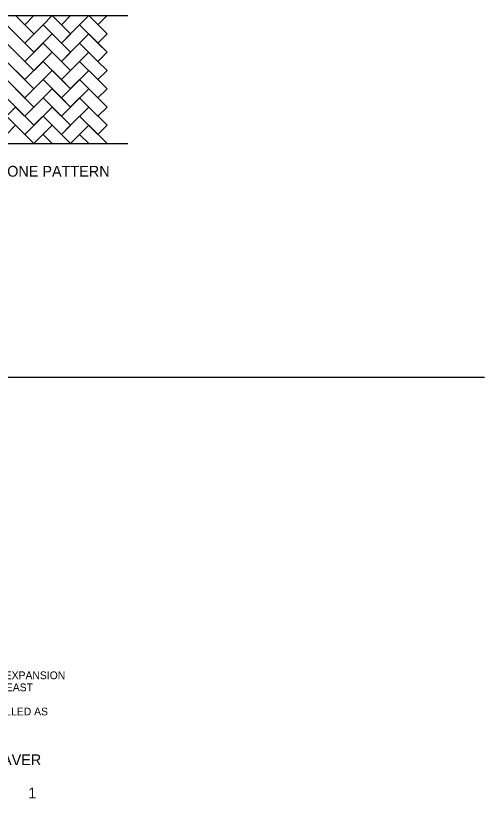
# Model space of a CAD drawing. Extents: x 1 to 16.5, y 0.6 to 9.7.
# Drawn here: x 11.06 to 16.5, y 0.61 to 9.7 of the extents above; entities that cross this region are included whole.
import ezdxf

# ---------------------------------------------------------------- set-up
doc = ezdxf.new("R2010")
doc.units = 0
for name, color, linetype in [('SD_P_Dimension Text', 7, 'Continuous'), ('SD_P_Frame', 7, 'Continuous'), ('SD_P_Prop Object Lines', 7, 'Continuous'), ('SD_P_Subtitles', 7, 'Continuous')]:
    doc.layers.add(name, color=color, linetype=linetype)

msp = doc.modelspace()

# ---------------------------------------------------------------- linework, layer by layer
at = {"layer": 'SD_P_Frame'}
msp.add_line((1, 5.5), (16.5, 5.5), dxfattribs=at)
at = {"layer": 'SD_P_Prop Object Lines'}
for p, q in [((8.8233, 9.697), (12.3621, 9.697)), ((11.0597, 9.697), (11.2719, 9.4849)), ((11.1658, 9.5909), (11.2719, 9.697)), ((11.484, 9.697), (11.3779, 9.5909)), ((11.484, 9.697), (11.6961, 9.4849)), ((11.59, 9.5909), (11.6961, 9.697)), ((11.6961, 9.4849), (11.9082, 9.697)), ((11.9082, 9.697), (12.1204, 9.4849)), ((12.1204, 9.697), (12.0143, 9.5909)), ((10.9537, 9.5909), (11.1658, 9.3788)), ((11.1658, 9.3788), (11.3779, 9.5909)), ((11.484, 9.4849), (11.3779, 9.5909)), ((11.59, 9.3788), (11.8022, 9.5909)), ((11.6961, 9.4849), (11.59, 9.5909)), ((11.8022, 9.5909), (12.0143, 9.3788)), ((11.0597, 9.4849), (11.2719, 9.2727)), ((11.2719, 9.2727), (11.484, 9.4849)), ((11.484, 9.4849), (11.6961, 9.2727)), ((11.6961, 9.4849), (11.59, 9.3788)), ((11.6961, 9.2727), (11.9082, 9.4849)), ((11.9082, 9.4849), (12.1204, 9.2727)), ((12.1204, 9.4849), (12.0143, 9.3788)), ((10.9537, 9.3788), (11.1658, 9.1667)), ((11.2719, 9.2727), (11.1658, 9.3788)), ((11.1658, 9.1667), (11.3779, 9.3788)), ((11.3779, 9.3788), (11.59, 9.1667)), ((11.59, 9.1667), (11.8022, 9.3788)), ((11.6961, 9.2727), (11.59, 9.3788)), ((11.8022, 9.3788), (12.0143, 9.1667)), ((12.1204, 9.2727), (12.0143, 9.3788)), ((11.2719, 9.0606), (11.484, 9.2727)), ((11.484, 9.2727), (11.6961, 9.0606)), ((11.59, 9.1667), (11.6961, 9.2727)), ((11.6961, 9.0606), (11.9082, 9.2727)), ((12.1204, 9.2727), (12.0143, 9.1667)), ((10.9537, 9.1667), (11.1658, 8.9545)), ((11.2719, 9.0606), (11.1658, 9.1667)), ((11.1658, 8.9545), (11.3779, 9.1667)), ((11.3779, 9.1667), (11.59, 8.9545)), ((11.6961, 9.0606), (11.59, 9.1667)), ((11.59, 8.9545), (11.8022, 9.1667)), ((11.8022, 9.1667), (12.0143, 8.9545)), ((12.1204, 9.0606), (12.0143, 9.1667)), ((11.0597, 9.0606), (11.2719, 8.8485)), ((11.2719, 8.8485), (11.484, 9.0606)), ((11.484, 9.0606), (11.6961, 8.8485)), ((11.59, 8.9545), (11.6961, 9.0606)), ((11.6961, 8.8485), (11.9082, 9.0606)), ((11.9082, 9.0606), (12.1204, 8.8485)), ((12.1204, 9.0606), (12.0143, 8.9545)), ((10.9537, 8.9545), (11.1658, 8.7424)), ((11.1658, 8.7424), (11.3779, 8.9545)), ((11.3779, 8.9545), (11.59, 8.7424)), ((11.59, 8.7424), (11.8022, 8.9545)), ((11.6961, 8.8485), (11.59, 8.9545)), ((11.8022, 8.9545), (12.0143, 8.7424)), ((11.0597, 8.8485), (11.2719, 8.6363)), ((11.2719, 8.6363), (11.484, 8.8485)), ((11.484, 8.8485), (11.6961, 8.6363)), ((11.6961, 8.8485), (11.59, 8.7424)), ((11.6961, 8.6363), (11.9082, 8.8485)), ((11.9082, 8.8485), (12.1204, 8.6363)), ((12.1204, 8.8485), (12.0143, 8.7424)), ((10.9537, 8.7424), (11.1658, 8.5303)), ((11.1658, 8.5303), (11.3779, 8.7424)), ((11.3779, 8.7424), (11.59, 8.5303)), ((11.59, 8.5303), (11.8022, 8.7424)), ((11.6961, 8.6363), (11.59, 8.7424)), ((11.8022, 8.7424), (12.0143, 8.5303)), ((10.8476, 8.4242), (11.0597, 8.6363)), ((11.0597, 8.6363), (11.2719, 8.4242)), ((11.2719, 8.4242), (11.484, 8.6363)), ((11.484, 8.6363), (11.6961, 8.4242)), ((11.6961, 8.6363), (11.59, 8.5303)), ((11.6961, 8.4242), (11.9082, 8.6363)), ((11.9082, 8.6363), (12.1204, 8.4242)), ((12.1204, 8.6363), (12.0143, 8.5303)), ((10.9537, 8.5303), (11.1658, 8.3181)), ((11.1658, 8.3181), (11.3779, 8.5303)), ((11.3779, 8.5303), (11.59, 8.3181)), ((11.59, 8.3181), (11.8022, 8.5303)), ((11.6961, 8.4242), (11.59, 8.5303)), ((11.8022, 8.5303), (12.0143, 8.3181)), ((10.8476, 8.2121), (11.0597, 8.4242)), ((11.0597, 8.4242), (11.2719, 8.2121)), ((11.2719, 8.2121), (11.484, 8.4242)), ((11.6961, 8.4242), (11.59, 8.3181)), ((11.6961, 8.2121), (11.9082, 8.4242)), ((11.9082, 8.4242), (12.1204, 8.2121)), ((12.1204, 8.4242), (12.0143, 8.3181)), ((11.3779, 8.3181), (11.484, 8.2121)), ((11.6961, 8.2121), (11.59, 8.3181)), ((11.8022, 8.3181), (11.9082, 8.2121)), ((8.8233, 8.2121), (12.3621, 8.2121))]:
    msp.add_line(p, q, dxfattribs=at)

# ---------------------------------------------------------------- texts
at = {"layer": 'SD_P_Dimension Text'}
for s, p in [('WHEN SIDEWALK IS CONFINED BY A RIGID STRUCTURE ON BOTH SIDES, PLACE EXPANSION', (6.1785, 1.9951)), ('JOINT MATERIAL FROM TOP OF BRICK TO BOTTOM OF CONCRETE BASE ON AT LEAST', (6.1785, 1.8551)), ('EDGE RESTRAINT TO BE APPROVED BY THE ENGINEER IN THE FIELD AND INSTALLED AS', (6.1785, 1.5751))]:
    msp.add_text(s, height=0.09, dxfattribs=at).set_placement(p)
at = {"layer": 'SD_P_Frame'}
for s, p in [('PATTERNED HOT-MIX OR CONCRETE & BRICK PAVER ', (6.9826, 0.9973)), ('1', (11.206, 0.6119))]:
    msp.add_text(s, height=0.125, dxfattribs=at).set_placement(p)
at = {"layer": 'SD_P_Subtitles'}
msp.add_text('4" x 8" HERRINGBONE PATTERN', height=0.125, dxfattribs=at).set_placement((9.5517, 7.8281))

doc.saveas('drawing.dxf')
